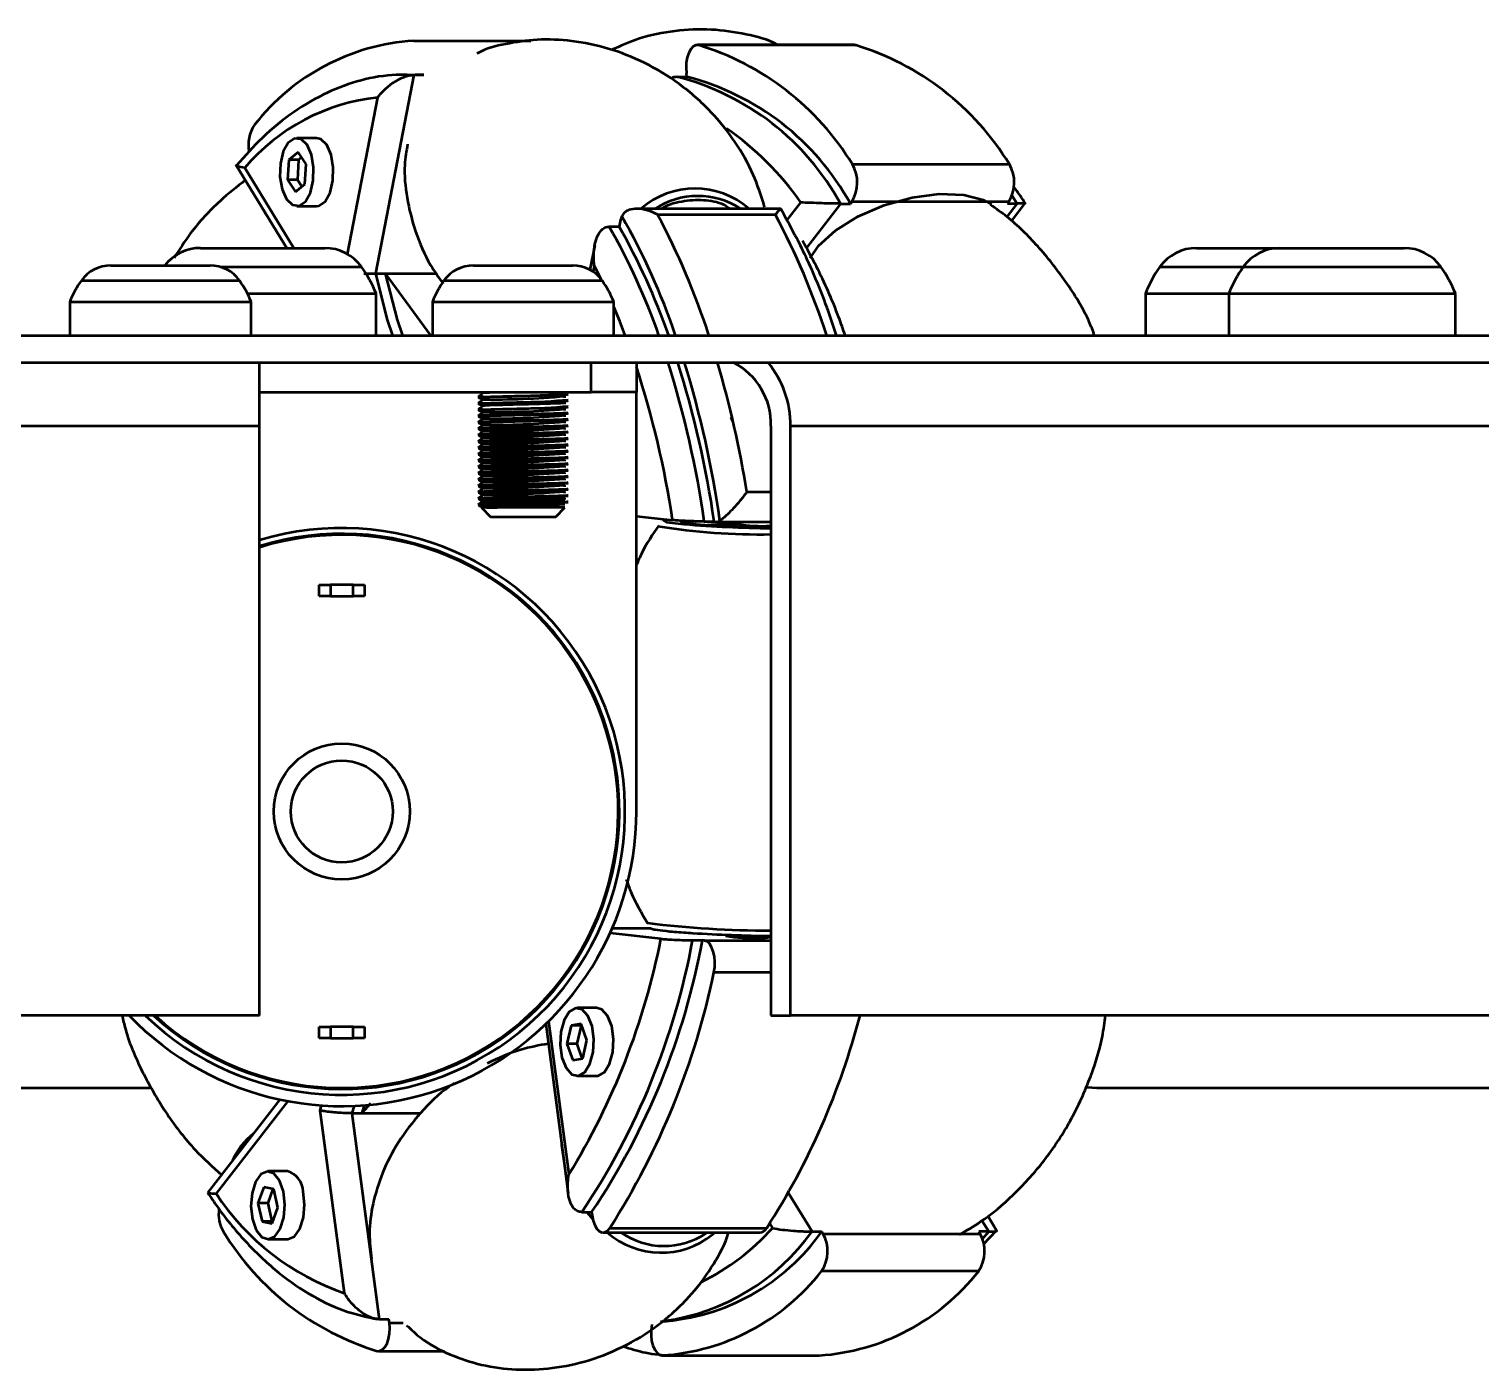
# Model space of a CAD drawing. Header units: millimetres. Extents: x 263 to 2983, y 441 to 2500.
# Drawn here: x 1900.7 to 1964.7, y 2440.5 to 2499.6 of the extents above; entities that cross this region are included whole.
import ezdxf

# ---------------------------------------------------------------- set-up
doc = ezdxf.new("R2010")
doc.units = ezdxf.units.MM
doc.header["$LTSCALE"] = 0.5
doc.layers.add('BOL', color=7, linetype='Continuous', lineweight=50)

msp = doc.modelspace()

# ---------------------------------------------------------------- linework, layer by layer
at = {"layer": 'BOL'}
for p, q in [((1917.654, 2499.096), (1922.824, 2499.096)), ((1937.099, 2498.907), (1930.17, 2498.907)), ((1937.157, 2498.901), (1930.228, 2498.901)), ((1937.099, 2498.907), (1937.157, 2498.901)), ((1917.66, 2497.586), (1915.961, 2488.824)), ((1917.363, 2497.596), (1917.66, 2497.586)), ((1917.66, 2497.586), (1918.093, 2497.586)), ((1918.093, 2497.586), (1917.723, 2497.596)), ((1929.707, 2497.498), (1929.687, 2497.652)), ((1929.274, 2497.498), (1929.707, 2497.498)), ((1914.726, 2489.684), (1916.064, 2496.586)), ((1913.36, 2494.8), (1912.494, 2494.8)), ((1912.141, 2493.833), (1912.087, 2492.955)), ((1912.549, 2494.178), (1912.141, 2493.833)), ((1912.574, 2493.833), (1912.141, 2493.833)), ((1912.574, 2493.833), (1912.52, 2492.955)), ((1912.902, 2493.645), (1912.549, 2494.178)), ((1912.704, 2493.943), (1912.574, 2493.833)), ((1909.827, 2493.581), (1912.054, 2489.95)), ((1910.194, 2493.484), (1912.361, 2489.95)), ((1912.847, 2492.767), (1912.902, 2493.645)), ((1937.011, 2493.645), (1943.939, 2493.645)), ((1912.087, 2492.955), (1912.44, 2492.422)), ((1912.52, 2492.955), (1912.087, 2492.955)), ((1912.44, 2492.422), (1912.847, 2492.767)), ((1912.52, 2492.955), (1912.717, 2492.657)), ((1912.494, 2491.8), (1913.36, 2491.8)), ((1934.125, 2491.162), (1934.74, 2491.955)), ((1936.491, 2491.906), (1934.98, 2489.958)), ((1936.491, 2491.906), (1936.924, 2491.906)), ((1936.99, 2491.992), (1936.924, 2491.906)), ((1943.918, 2491.992), (1936.99, 2491.992)), ((1943.835, 2491.326), (1944.285, 2491.906)), ((1943.918, 2491.992), (1943.852, 2491.906)), ((1944.285, 2491.906), (1943.852, 2491.906)), ((1944.032, 2491.138), (1944.64, 2491.923)), ((1944.285, 2491.906), (1944.055, 2492.252)), ((1933.853, 2491.683), (1927.5, 2491.683)), ((1933.613, 2491.418), (1928.417, 2491.418)), ((1926.284, 2490.896), (1926.718, 2490.896)), ((1926.746, 2491.045), (1926.718, 2490.896)), ((1908.25, 2489.95), (1910.965, 2489.95)), ((1910.965, 2489.95), (1913.729, 2489.95)), ((1925.643, 2490.075), (1925.432, 2488.986)), ((1952.202, 2489.95), (1952.915, 2489.95)), ((1952.915, 2489.95), (1955.881, 2489.95)), ((1955.881, 2489.95), (1956.804, 2489.95)), ((1956.804, 2489.95), (1960.672, 2489.95)), ((1960.672, 2489.95), (1961.361, 2489.95)), ((1904.286, 2489.179), (1905.691, 2489.179)), ((1905.691, 2489.179), (1908.524, 2489.179)), ((1908.524, 2489.179), (1908.67, 2489.179)), ((1909.112, 2489.116), (1910.951, 2489.116)), ((1910.951, 2489.116), (1915.353, 2489.116)), ((1915.961, 2488.824), (1916.394, 2488.824)), ((1916.394, 2488.824), (1918.407, 2486.074)), ((1916.394, 2488.824), (1918.646, 2488.824)), ((1920.286, 2489.179), (1921.691, 2489.179)), ((1921.691, 2489.179), (1924.524, 2489.179)), ((1924.524, 2489.179), (1924.67, 2489.179)), ((1925.621, 2489.174), (1925.568, 2488.903)), ((1925.92, 2488.577), (1925.621, 2489.174)), ((1950.577, 2489.116), (1951.713, 2489.116)), ((1951.713, 2489.116), (1954.257, 2489.116)), ((1954.257, 2489.116), (1962.985, 2489.116)), ((1902.987, 2488.512), (1909.969, 2488.512)), ((1910.312, 2487.95), (1915.989, 2487.95)), ((1915.989, 2486.096), (1915.989, 2487.95)), ((1918.987, 2488.512), (1925.969, 2488.512)), ((1949.941, 2487.95), (1949.941, 2486.096)), ((1949.941, 2487.95), (1951.243, 2487.95)), ((1951.243, 2487.95), (1953.621, 2487.95)), ((1953.621, 2487.95), (1953.621, 2486.096)), ((1953.621, 2487.95), (1963.621, 2487.95)), ((1963.621, 2486.096), (1963.621, 2487.95)), ((1902.478, 2487.579), (1902.478, 2486.096)), ((1902.478, 2487.579), (1910.478, 2487.579)), ((1910.478, 2486.096), (1910.478, 2487.579)), ((1918.478, 2487.579), (1918.478, 2486.096)), ((1918.478, 2487.579), (1926.478, 2487.579)), ((1926.478, 2486.096), (1926.478, 2487.579)), ((1512.739, 2486.096), (2400.823, 2486.096)), ((1512.739, 2484.896), (2400.823, 2484.896)), ((1910.848, 2482.096), (1910.848, 2484.896)), ((1925.478, 2483.596), (1925.478, 2484.896)), ((1927.478, 2484.896), (1927.478, 2483.596)), ((1910.848, 2483.596), (1925.478, 2483.596)), ((1920.597, 2483.596), (1920.662, 2483.559)), ((1920.638, 2483.552), (1920.638, 2483.482)), ((1927.478, 2483.596), (1925.478, 2483.596)), ((1927.478, 2465.096), (1927.478, 2483.596)), ((1920.638, 2483.272), (1920.638, 2483.202)), ((1920.638, 2482.992), (1920.638, 2482.922)), ((1924.318, 2483.342), (1924.318, 2483.412)), ((1924.318, 2483.062), (1924.318, 2483.132)), ((1924.318, 2482.782), (1924.318, 2482.852)), ((1920.638, 2482.712), (1920.638, 2482.642)), ((1920.638, 2482.432), (1920.638, 2482.362)), ((1924.318, 2482.502), (1924.318, 2482.572)), ((1924.318, 2482.222), (1924.318, 2482.292)), ((1931.75, 2482.273), (1931.656, 2482.473)), ((1910.848, 2482.096), (1820.848, 2482.096)), ((1910.848, 2456.096), (1910.848, 2482.096)), ((1920.638, 2482.152), (1920.638, 2482.082)), ((1920.638, 2481.872), (1920.638, 2481.802)), ((1920.638, 2481.592), (1920.638, 2481.522)), ((1924.318, 2481.942), (1924.318, 2482.012)), ((1924.318, 2481.662), (1924.318, 2481.732)), ((1933.415, 2482.096), (1933.415, 2456.096)), ((1934.281, 2456.096), (1934.281, 2482.096)), ((1979.281, 2482.096), (1934.281, 2482.096)), ((1920.638, 2481.312), (1920.638, 2481.242)), ((1920.638, 2481.032), (1920.638, 2480.962)), ((1924.318, 2481.382), (1924.318, 2481.452)), ((1924.318, 2481.102), (1924.318, 2481.172)), ((1924.318, 2480.822), (1924.318, 2480.892)), ((1920.638, 2480.752), (1920.638, 2480.682)), ((1920.638, 2480.472), (1920.638, 2480.402)), ((1924.318, 2480.542), (1924.318, 2480.612)), ((1924.318, 2480.262), (1924.318, 2480.332)), ((1920.638, 2480.192), (1920.638, 2480.122)), ((1920.638, 2479.912), (1920.638, 2479.842)), ((1920.638, 2479.632), (1920.638, 2479.562)), ((1924.318, 2479.982), (1924.318, 2480.052)), ((1924.318, 2479.702), (1924.318, 2479.772)), ((1920.638, 2479.352), (1920.638, 2479.282)), ((1920.638, 2479.072), (1920.638, 2479.002)), ((1924.318, 2479.422), (1924.318, 2479.492)), ((1924.318, 2479.142), (1924.318, 2479.212)), ((1932.358, 2479.19), (1933.415, 2479.19)), ((1920.638, 2478.792), (1920.638, 2478.722)), ((1920.638, 2478.496), (1921.038, 2478.096)), ((1924.318, 2478.496), (1920.639, 2478.496)), ((1923.918, 2478.096), (1924.318, 2478.496)), ((1924.318, 2478.862), (1924.318, 2478.932)), ((1921.038, 2478.096), (1923.918, 2478.096)), ((1927.478, 2478.125), (1929.08, 2477.946)), ((1928.844, 2477.972), (1928.675, 2477.93)), ((1929.786, 2477.803), (1930.085, 2477.773)), ((1930.477, 2477.887), (1930.91, 2477.887)), ((1930.91, 2477.887), (1930.989, 2477.878)), ((1931.017, 2477.876), (1933.415, 2477.876)), ((1931.919, 2477.876), (1931.913, 2477.662)), ((1931.916, 2477.777), (1931.913, 2477.662)), ((1913.478, 2474.596), (1913.478, 2475.096)), ((1913.478, 2475.096), (1913.978, 2475.096)), ((1913.978, 2474.596), (1913.478, 2474.596)), ((1913.978, 2475.096), (1913.978, 2474.596)), ((1914.978, 2475.096), (1913.978, 2475.096)), ((1913.978, 2474.596), (1914.978, 2474.596)), ((1914.978, 2474.596), (1914.978, 2475.096)), ((1914.978, 2475.096), (1915.478, 2475.096)), ((1915.478, 2474.596), (1914.978, 2474.596)), ((1915.478, 2475.096), (1915.478, 2474.596)), ((1926.412, 2459.94), (1928.123, 2459.94)), ((1928.563, 2459.475), (1926.317, 2459.726)), ((1929.961, 2459.416), (1930.394, 2459.416)), ((1930.473, 2459.407), (1930.394, 2459.416)), ((1930.473, 2459.407), (1933.415, 2459.407)), ((1931.41, 2459.657), (1931.408, 2459.606)), ((1933.407, 2459.55), (1933.409, 2459.601)), ((1933.415, 2457.991), (1930.9, 2457.991)), ((1910.848, 2456.096), (1820.848, 2456.096)), ((1925.724, 2456.426), (1924.858, 2456.426)), ((1933.415, 2456.096), (1934.281, 2456.096)), ((1979.281, 2456.096), (1934.281, 2456.096)), ((1913.478, 2455.096), (1913.478, 2455.596)), ((1913.478, 2455.596), (1913.978, 2455.596)), ((1913.978, 2455.596), (1913.978, 2455.096)), ((1914.978, 2455.596), (1913.978, 2455.596)), ((1914.978, 2455.096), (1914.978, 2455.596)), ((1914.978, 2455.596), (1915.478, 2455.596)), ((1915.478, 2455.596), (1915.478, 2455.096)), ((1923.482, 2455.719), (1924.471, 2448.238)), ((1923.608, 2455.842), (1924.501, 2449.088)), ((1924.605, 2455.652), (1924.417, 2454.85)), ((1925.046, 2455.727), (1924.605, 2455.652)), ((1925.038, 2455.652), (1924.605, 2455.652)), ((1925.038, 2455.652), (1924.85, 2454.85)), ((1925.07, 2455.657), (1925.038, 2455.652)), ((1925.299, 2455.001), (1925.046, 2455.727)), ((1913.978, 2455.096), (1913.478, 2455.096)), ((1913.978, 2455.096), (1914.978, 2455.096)), ((1915.478, 2455.096), (1914.978, 2455.096)), ((1924.417, 2454.85), (1924.671, 2454.125)), ((1924.85, 2454.85), (1924.417, 2454.85)), ((1924.85, 2454.85), (1925.079, 2454.195)), ((1925.111, 2454.2), (1925.299, 2455.001)), ((1924.671, 2454.125), (1925.111, 2454.2)), ((1924.858, 2453.426), (1925.724, 2453.426)), ((1891.608, 2452.896), (1906.095, 2452.896)), ((1947.375, 2452.925), (1947.795, 2452.896)), ((1947.795, 2452.896), (1966.926, 2452.896)), ((1911.746, 2452.386), (1908.556, 2448.275)), ((1912.092, 2452.317), (1908.93, 2448.242)), ((1913.528, 2451.9), (1913.586, 2452.127)), ((1915.018, 2452.107), (1914.926, 2451.78)), ((1915.747, 2452.21), (1915.359, 2451.78)), ((1915.459, 2452.133), (1915.359, 2451.78)), ((1914.591, 2443.851), (1913.528, 2451.9)), ((1914.926, 2451.78), (1915.359, 2451.78)), ((1914.926, 2451.78), (1916.127, 2442.695)), ((1915.359, 2451.78), (1917.951, 2451.78)), ((1912.085, 2449.22), (1911.219, 2449.22)), ((1911.039, 2448.528), (1910.779, 2447.811)), ((1911.479, 2448.436), (1911.039, 2448.528)), ((1911.441, 2448.444), (1911.212, 2447.811)), ((1911.659, 2447.628), (1911.479, 2448.436)), ((1934.192, 2448.258), (1935.231, 2446.565)), ((1910.779, 2447.811), (1910.959, 2447.003)), ((1911.212, 2447.811), (1910.779, 2447.811)), ((1911.212, 2447.811), (1911.392, 2447.003)), ((1911.399, 2446.912), (1911.659, 2447.628)), ((1910.959, 2447.003), (1911.399, 2446.912)), ((1911.392, 2447.003), (1910.959, 2447.003)), ((1911.392, 2447.003), (1911.43, 2446.996)), ((1925.07, 2447.421), (1925.503, 2447.421)), ((1925.294, 2447.421), (1925.549, 2447.119)), ((1925.503, 2447.421), (1925.523, 2447.267)), ((1943.026, 2446.565), (1942.73, 2447.047)), ((1943.377, 2446.615), (1942.983, 2447.257)), ((1926.007, 2446.523), (1932.935, 2446.523)), ((1926.302, 2446.717), (1933.231, 2446.717)), ((1930.837, 2446.426), (1930.941, 2446.523)), ((1933.484, 2446.712), (1933.362, 2446.911)), ((1935.231, 2446.565), (1935.664, 2446.565)), ((1935.664, 2446.565), (1935.726, 2446.465)), ((1935.726, 2446.465), (1942.654, 2446.465)), ((1943.026, 2446.565), (1942.593, 2446.565)), ((1942.593, 2446.565), (1942.654, 2446.465)), ((1942.754, 2446.245), (1943.026, 2446.565)), ((1942.804, 2445.999), (1943.37, 2446.608)), ((1911.219, 2446.22), (1912.085, 2446.22)), ((1942.583, 2444.818), (1935.655, 2444.818)), ((1916.127, 2442.695), (1916.56, 2442.695)), ((1916.58, 2442.541), (1916.56, 2442.695)), ((1916.58, 2442.541), (1917.19, 2442.541)), ((1916.097, 2441.286), (1919.006, 2441.286)), ((1928.623, 2441.096), (1935.551, 2441.096))]:
    msp.add_line(p, q, dxfattribs=at)
at = {"layer": 'BOL', "flags": 128}
for points in [[(1930.228, 2498.901), (1930.107, 2498.899), (1929.989, 2498.84), (1929.883, 2498.725), (1929.793, 2498.562), (1929.725, 2498.361), (1929.683, 2498.133), (1929.67, 2497.892), (1929.687, 2497.652)], [(1932.915, 2498.907), (1932.548, 2498.908), (1932.54, 2498.907)], [(1912.042, 2492.103), (1912.306, 2491.848), (1912.598, 2491.814), (1912.874, 2492.007), (1913.093, 2492.396), (1913.22, 2492.923), (1913.237, 2493.507), (1913.141, 2494.06), (1912.946, 2494.497), (1912.683, 2494.752), (1912.391, 2494.786), (1912.114, 2494.593), (1911.896, 2494.204), (1911.768, 2493.677), (1911.751, 2493.093), (1911.848, 2492.54), (1912.042, 2492.103)], [(1913.36, 2491.8), (1913.464, 2491.814), (1913.74, 2492.007), (1913.959, 2492.396), (1914.086, 2492.923), (1914.103, 2493.507), (1914.007, 2494.06), (1913.812, 2494.497), (1913.549, 2494.752), (1913.36, 2494.8)], [(1936.261, 2490.727), (1937.254, 2491.341), (1938.412, 2491.84), (1939.642, 2492.183), (1940.845, 2492.341), (1941.923, 2492.303), (1942.788, 2492.071), (1943.153, 2491.863)], [(1911.019, 2491.638), (1911.117, 2491.459), (1911.299, 2491.18)], [(1935.142, 2489.5), (1935.516, 2490.046), (1936.261, 2490.727)], [(1915.961, 2488.824), (1916.487, 2486.779), (1916.72, 2486.096)], [(1916.394, 2488.824), (1916.92, 2486.779), (1917.153, 2486.096)], [(1926.987, 2486.096), (1926.744, 2486.716), (1926.478, 2487.357)], [(1928.675, 2477.93), (1928.671, 2477.926), (1928.815, 2477.861), (1929.323, 2477.791), (1929.594, 2477.765)], [(1930.9, 2457.991), (1930.937, 2458.222), (1930.945, 2458.464), (1930.923, 2458.703), (1930.874, 2458.924), (1930.799, 2459.115), (1930.703, 2459.265), (1930.593, 2459.364), (1930.473, 2459.407)], [(1924.922, 2453.431), (1925.203, 2453.594), (1925.432, 2453.96), (1925.573, 2454.472), (1925.606, 2455.054), (1925.524, 2455.616), (1925.341, 2456.073), (1925.085, 2456.356), (1924.794, 2456.42), (1924.513, 2456.258), (1924.285, 2455.892), (1924.143, 2455.379), (1924.111, 2454.798), (1924.192, 2454.236), (1924.375, 2453.778), (1924.631, 2453.496), (1924.922, 2453.431)], [(1925.724, 2453.426), (1925.788, 2453.431), (1926.069, 2453.594), (1926.298, 2453.96), (1926.439, 2454.472), (1926.472, 2455.054), (1926.39, 2455.616), (1926.207, 2456.073), (1925.951, 2456.356), (1925.724, 2456.426)], [(1924.175, 2450.473), (1924.178, 2450.394), (1924.307, 2449.475)], [(1911.904, 2448.331), (1911.735, 2448.809), (1911.487, 2449.121), (1911.199, 2449.219), (1910.913, 2449.09), (1910.675, 2448.751), (1910.519, 2448.256), (1910.469, 2447.679), (1910.534, 2447.108), (1910.703, 2446.631), (1910.951, 2446.319), (1911.239, 2446.22), (1911.525, 2446.35), (1911.764, 2446.688), (1911.92, 2447.184), (1911.969, 2447.761), (1911.904, 2448.331)], [(1912.085, 2446.22), (1912.105, 2446.22), (1912.391, 2446.35), (1912.63, 2446.688), (1912.786, 2447.184), (1912.835, 2447.761), (1912.77, 2448.331)], [(1925.523, 2447.267), (1925.568, 2447.042), (1925.639, 2446.845), (1925.731, 2446.688), (1925.84, 2446.58), (1925.958, 2446.528), (1926.08, 2446.534), (1926.197, 2446.598), (1926.302, 2446.717)], [(1916.039, 2441.292), (1916.16, 2441.294), (1916.278, 2441.353), (1916.384, 2441.468), (1916.475, 2441.63), (1916.542, 2441.832), (1916.584, 2442.059), (1916.597, 2442.301), (1916.58, 2442.541)], [(1928.154, 2442.458), (1928.125, 2442.222), (1928.124, 2441.98), (1928.153, 2441.744), (1928.209, 2441.529), (1928.289, 2441.347), (1928.389, 2441.21), (1928.503, 2441.125), (1928.623, 2441.096)]]:
    msp.add_lwpolyline(points, dxfattribs=at)
at = {"layer": 'BOL'}
for radius in [3, 2.25]:
    msp.add_circle((1914.478, 2465.096), radius, dxfattribs=at)
for centre, radius, start, end in [((1918.297, 2489.367), 9.75, 93.78333, 141.92947), ((1926.717, 2487.365), 12.058, 31.38466, 73.07128), ((1933.645, 2487.365), 12.058, 31.38466, 73.07128), ((1926.434, 2486.381), 11.475, 28.78704, 75.66864), ((1926.867, 2486.381), 11.475, 28.78732, 75.66836), ((1916.972, 2487.764), 8.868, 95.87345, 139.83967), ((1911.9, 2494.516), 1.543, 145.98062, 192.15398), ((1923.911, 2484.363), 13.226, 35.03358, 55.23451), ((1935.606, 2492.836), 1.621, 328.63403, 29.92347), ((1942.534, 2492.836), 1.621, 328.63403, 29.92347), ((1930.067, 2488.906), 3.663, 49.2887, 130.7113), ((1930.198, 2488.784), 3.458, 56.96246, 123.82812), ((1928.131, 2490.787), 1.409, 156.55593, 169.46529), ((1900.431, 2476.25), 30.419, 18.88585, 29.75729), ((1899.416, 2475.931), 32.878, 18.00993, 28.10328), ((1904.612, 2475.931), 32.878, 18.00993, 28.10328), ((1900.393, 2476.192), 29.776, 19.4286, 29.59446), ((1900.822, 2476.19), 29.78, 19.42942, 29.59365), ((1908.25, 2487.95), 2, 90, 142.07448), ((1913.729, 2487.95), 2, 35.69246, 90), ((1952.202, 2487.95), 2, 90, 144.30754), ((1955.881, 2487.95), 2, 90, 144.30754), ((1961.361, 2487.95), 2, 35.69246, 90), ((1904.286, 2487.579), 1.6, 90, 144.30754), ((1908.67, 2487.579), 1.6, 35.69246, 90), ((1910.989, 2485.981), 5.373, 21.48631, 35.69246), ((1920.286, 2487.579), 1.6, 90, 144.30754), ((1924.67, 2487.579), 1.6, 35.69246, 90), ((1954.941, 2485.981), 5.373, 144.30754, 158.51369), ((1958.621, 2485.981), 5.373, 144.30754, 158.51369), ((1958.621, 2485.981), 5.373, 21.48631, 35.69246), ((1906.478, 2486.004), 4.299, 144.30754, 158.51369), ((1906.478, 2486.004), 4.299, 21.48631, 35.69246), ((1922.478, 2486.004), 4.299, 144.30754, 158.51369), ((1922.478, 2486.004), 4.299, 21.48631, 35.69246), ((1886.438, 2471.535), 44.495, 8.20771, 17.47502), ((1886.892, 2471.539), 44.473, 8.20543, 17.4773), ((1886.066, 2471.51), 45.553, 8.09056, 17.08834), ((1886.204, 2471.683), 46.76, 9.23787, 16.41298), ((1930.397, 2482.196), 3.02, 358.09687, 63.3873), ((1929.947, 2482.138), 4.334, 359.4401, 39.51421), ((1887.65, 2471.704), 41.897, 8.56809, 18.0813), ((1920.958, 2526.568), 43.176, 269.37379, 274.66461), ((1920.959, 2526.269), 43.157, 269.37262, 274.66578), ((1920.955, 2526.128), 43.297, 269.38073, 274.65681), ((1921.078, 2520.07), 36.801, 269.3165, 275.05083), ((1921.078, 2519.51), 36.801, 269.3165, 275.05083), ((1921.085, 2519.039), 36.61, 269.30152, 275.06581), ((1921.078, 2518.95), 36.801, 269.3165, 275.05083), ((1921.547, 2510.344), 28.395, 267.97543, 275.90684), ((1921.547, 2510.092), 28.423, 267.9796, 275.90284), ((1921.557, 2509.521), 28.133, 267.93848, 275.94327), ((1921.078, 2518.67), 36.801, 269.3165, 275.05083), ((1921.078, 2518.39), 36.801, 269.3165, 275.05083), ((1921.552, 2509.379), 28.27, 267.95786, 275.9232), ((1921.555, 2509.013), 28.185, 267.94545, 275.93486), ((1921.085, 2517.919), 36.61, 269.30152, 275.06581), ((1921.078, 2517.83), 36.801, 269.3165, 275.05083), ((1921.078, 2517.55), 36.801, 269.3165, 275.05083), ((1921, 2522.446), 42.17, 269.30793, 274.71983), ((1921.555, 2508.761), 28.213, 267.9497, 275.93078), ((1921.078, 2517.27), 36.801, 269.3165, 275.05083), ((1921.085, 2516.799), 36.61, 269.30152, 275.06581), ((1920.992, 2522.389), 42.392, 269.32213, 274.70563), ((1920.992, 2522.109), 42.392, 269.32213, 274.70563), ((1921.078, 2516.71), 36.801, 269.3165, 275.05083), ((1921.078, 2516.43), 36.801, 269.3165, 275.05083), ((1921, 2521.326), 42.17, 269.30793, 274.71983), ((1920.992, 2521.269), 42.392, 269.32213, 274.70563), ((1921.562, 2507.439), 28.011, 267.92066, 275.95792), ((1921.078, 2516.15), 36.801, 269.3165, 275.05083), ((1921.085, 2515.679), 36.61, 269.30152, 275.06581), ((1920.992, 2520.989), 42.392, 269.32213, 274.70563), ((1921.081, 2515.517), 36.728, 269.31037, 275.05604), ((1921.085, 2515.329), 36.61, 269.30152, 275.06581), ((1921.078, 2515.31), 36.801, 269.3165, 275.05083), ((1932.925, 2505.274), 27.958, 260.71391, 271.00393), ((1934.519, 2540.785), 63.212, 265.53185, 268.99961), ((1934.219, 2529.658), 52.049, 265.44494, 269.11501), ((1931.288, 2433.435), 44.301, 89.18998, 90.86794), ((1931.016, 2478.15), 0.273, 264.4645, 303.24285), ((1933.08, 2485.155), 7.469, 261.03471, 272.57307), ((1914.478, 2465.096), 12.5, 226.05448, 106.88064), ((1914.478, 2465.096), 12.25, 227.28136, 107.23581), ((1914.478, 2465.096), 12.2, 227.53628, 107.30867), ((1914.478, 2465.096), 13, 223.81306, 0), ((1933.457, 2504.911), 45.072, 262.99452, 269.94612), ((1897.514, 2465.631), 31.654, 328.49086, 348.78482), ((1898.759, 2465.144), 31.723, 326.03582, 349.59713), ((1899.192, 2465.144), 31.723, 326.0357, 349.59677), ((1934.631, 2538.937), 79.345, 266.62086, 269.11732), ((1932.562, 2466.811), 7.297, 260.89923, 272.70703), ((1933.064, 2461.214), 1.699, 264.70671, 281.66807), ((1898.034, 2464.818), 33.567, 327.36728, 348.26528), ((1906.009, 2464.266), 32.388, 327.19058, 345.38873), ((1912.556, 2448.392), 3.179, 128.43971, 155.95157), ((1911.824, 2448.31), 0.947, 1.28413, 73.9607), ((1918.136, 2454.266), 11.002, 213.19953, 251.20165), ((1910.621, 2447.345), 1.577, 171.93192, 210.15155), ((1919.559, 2452.833), 12.066, 211.36595, 253.03488), ((1928.574, 2449.26), 3.626, 229.00841, 308.60201), ((1928.699, 2449.288), 3.359, 235.40281, 303.75746), ((1927.958, 2452.018), 9.441, 273.58667, 324.71571), ((1927.376, 2452.19), 9.662, 278.02456, 324.39407), ((1925.553, 2453.899), 10.702, 296.59287, 317.81648), ((1932.906, 2446.889), 0.368, 274.47674, 331.98474), ((1934.31, 2445.7), 1.609, 326.72516, 28.35072), ((1941.238, 2445.7), 1.609, 326.72516, 28.35072), ((1927.972, 2450.831), 9.756, 273.82475, 321.95164), ((1934.901, 2450.831), 9.756, 273.82475, 321.95164)]:
    msp.add_arc(centre, radius, start, end, dxfattribs=at)
for points, knots in [([(1933.724, 2498.907), (1933.718, 2498.911), (1933.287, 2499.157), (1932.294, 2499.398), (1930.776, 2499.635), (1929.168, 2499.555), (1927.669, 2499.263), (1926.773, 2498.861), (1926.381, 2498.686)], [0, 0, 0, 0, 0.002614, 0.198179, 0.403443, 0.615446, 0.83187, 1, 1, 1, 1]), ([(1933.139, 2491.756), (1932.987, 2492.238), (1932.672, 2493.241), (1931.858, 2494.66), (1930.771, 2496.022), (1929.423, 2497.209), (1927.881, 2498.148), (1926.269, 2498.783), (1924.664, 2499.117), (1923.129, 2499.182), (1921.736, 2498.972), (1920.848, 2498.754), (1920.455, 2498.54), (1920.444, 2498.534)], [0, 0, 0, 0, 0.094344, 0.196324, 0.300168, 0.413462, 0.523523, 0.629429, 0.730579, 0.826297, 0.915691, 0.997601, 1, 1, 1, 1]), ([(1917.37, 2497.583), (1917.206, 2497.586), (1916.525, 2497.599), (1915.33, 2497.389), (1913.815, 2496.846), (1912.351, 2495.985), (1911.009, 2494.917), (1910.205, 2494.007), (1909.834, 2493.588)], [0, 0, 0, 0, 0.060558, 0.251379, 0.442527, 0.63584, 0.832296, 1, 1, 1, 1]), ([(1916.064, 2496.586), (1916.065, 2496.587), (1916.166, 2496.73), (1916.398, 2496.991), (1916.806, 2497.3), (1917.165, 2497.48), (1917.441, 2497.569), (1917.587, 2497.58), (1917.66, 2497.586)], [0, 0, 0, 0, 0.002969, 0.336045, 0.617225, 0.785565, 0.892367, 1, 1, 1, 1]), ([(1929.274, 2497.498), (1929.208, 2497.493), (1929.092, 2497.483), (1929.025, 2497.43), (1928.997, 2497.408)], [0, 0, 0, 0, 0.57503, 1, 1, 1, 1]), ([(1917.379, 2494.532), (1917.329, 2494.23), (1917.199, 2493.452), (1917.326, 2492.147), (1917.703, 2490.653), (1918.252, 2489.357), (1918.76, 2488.637), (1918.953, 2488.363)], [0, 0, 0, 0, 0.142196, 0.366836, 0.603778, 0.849466, 1, 1, 1, 1]), ([(1910.194, 2493.484), (1910.193, 2493.484), (1910.07, 2493.509), (1909.903, 2493.549), (1909.785, 2493.587), (1909.824, 2493.599), (1909.824, 2493.599)], [0, 0, 0, 0, 0.004786, 0.538892, 0.989796, 1, 1, 1, 1]), ([(1910.22, 2492.941), (1909.842, 2492.645), (1908.967, 2491.957), (1907.902, 2490.796), (1907.314, 2489.888), (1907.078, 2489.523)], [0, 0, 0, 0, 0.3123024, 0.7237423, 1, 1, 1, 1]), ([(1944.631, 2491.929), (1944.494, 2492.143), (1944.335, 2492.394), (1944.159, 2492.605), (1944.133, 2492.636)], [0, 0, 0, 0, 0.853612, 1, 1, 1, 1]), ([(1928.58, 2491.683), (1928.595, 2491.693), (1928.916, 2491.897), (1929.614, 2492.061), (1930.565, 2492.099), (1931.254, 2491.948), (1931.542, 2491.726), (1931.599, 2491.683)], [0, 0, 0, 0, 0.0157353, 0.318611, 0.6216471, 0.9260026, 1, 1, 1, 1]), ([(1936.491, 2491.906), (1936.416, 2491.907), (1936.269, 2491.908), (1935.98, 2491.914), (1935.592, 2491.926), (1935.138, 2491.943), (1934.865, 2491.952), (1934.741, 2491.955), (1934.74, 2491.955)], [0, 0, 0, 0, 0.107631, 0.214435, 0.38278, 0.663943, 0.99703, 1, 1, 1, 1]), ([(1947.702, 2486.096), (1947.625, 2486.294), (1947.297, 2487.138), (1946.458, 2488.476), (1945.239, 2490.029), (1944.103, 2491.158), (1943.356, 2491.685), (1943.109, 2491.86)], [0, 0, 0, 0, 0.084472, 0.359106, 0.622976, 0.875473, 1, 1, 1, 1]), ([(1944.638, 2491.924), (1944.639, 2491.924), (1944.657, 2491.92), (1944.599, 2491.914), (1944.478, 2491.908), (1944.349, 2491.907), (1944.285, 2491.906)], [0, 0, 0, 0, 0.0235825, 0.4530016, 0.725461, 1, 1, 1, 1]), ([(1928.417, 2491.418), (1928.415, 2491.419), (1928.272, 2491.498), (1927.965, 2491.63), (1927.529, 2491.705), (1927.186, 2491.654), (1926.955, 2491.534), (1926.877, 2491.41), (1926.839, 2491.348)], [0, 0, 0, 0, 0.0033603, 0.2573122, 0.5259493, 0.721659, 0.8604966, 1, 1, 1, 1]), ([(1933.86, 2491.662), (1933.859, 2491.671), (1933.855, 2491.708), (1933.769, 2491.624), (1933.671, 2491.499), (1933.614, 2491.419), (1933.613, 2491.418)], [0, 0, 0, 0, 0.125516, 0.572182, 0.99442, 1, 1, 1, 1]), ([(1936.308, 2486.096), (1936.152, 2486.564), (1935.716, 2487.88), (1934.902, 2489.761), (1934.192, 2491.059), (1933.861, 2491.663)], [0, 0, 0, 0, 0.227508, 0.640298, 1, 1, 1, 1]), ([(1925.621, 2489.174), (1925.62, 2489.176), (1925.593, 2489.418), (1925.588, 2489.863), (1925.705, 2490.397), (1925.892, 2490.71), (1926.081, 2490.867), (1926.217, 2490.887), (1926.284, 2490.896)], [0, 0, 0, 0, 0.00298, 0.336061, 0.61723, 0.785587, 0.89238, 1, 1, 1, 1]), ([(1936.692, 2486.096), (1936.601, 2486.361), (1936.228, 2487.444), (1935.594, 2488.843), (1935.018, 2489.896), (1934.811, 2490.274)], [0, 0, 0, 0, 0.171995, 0.703136, 1, 1, 1, 1]), ([(1915.453, 2488.823), (1915.523, 2488.823), (1915.702, 2488.824), (1915.864, 2488.824), (1915.961, 2488.824)], [0, 0, 0, 0, 0.39701, 1, 1, 1, 1]), ([(1920.674, 2483.491), (1920.648, 2483.476), (1920.595, 2483.447), (1920.548, 2483.418), (1920.525, 2483.404)], [0, 0, 0, 0, 0.502256, 1, 1, 1, 1]), ([(1920.543, 2483.367), (1920.562, 2483.37), (1920.61, 2483.379), (1921, 2483.393), (1921.672, 2483.412), (1922.513, 2483.431), (1923.31, 2483.448), (1923.947, 2483.466), (1924.384, 2483.483), (1924.438, 2483.494), (1924.464, 2483.499)], [0, 0, 0, 0, 0.073407, 0.194864, 0.340604, 0.487416, 0.614567, 0.74693, 0.876078, 1, 1, 1, 1]), ([(1920.639, 2483.552), (1920.665, 2483.558), (1920.716, 2483.57), (1921.031, 2483.583), (1921.35, 2483.592), (1921.48, 2483.596)], [0, 0, 0, 0, 0.3793006, 0.7478066, 1, 1, 1, 1]), ([(1920.513, 2483.367), (1920.536, 2483.352), (1920.583, 2483.323), (1920.636, 2483.294), (1920.662, 2483.279)], [0, 0, 0, 0, 0.502701, 1, 1, 1, 1]), ([(1920.513, 2483.087), (1920.536, 2483.072), (1920.583, 2483.043), (1920.636, 2483.014), (1920.662, 2482.999)], [0, 0, 0, 0, 0.502379, 1, 1, 1, 1]), ([(1920.513, 2482.807), (1920.536, 2482.792), (1920.584, 2482.763), (1920.636, 2482.734), (1920.662, 2482.719)], [0, 0, 0, 0, 0.50243, 1, 1, 1, 1]), ([(1920.674, 2483.211), (1920.648, 2483.196), (1920.596, 2483.167), (1920.548, 2483.138), (1920.525, 2483.124)], [0, 0, 0, 0, 0.50211, 1, 1, 1, 1]), ([(1920.674, 2482.931), (1920.648, 2482.916), (1920.596, 2482.887), (1920.549, 2482.858), (1920.525, 2482.844)], [0, 0, 0, 0, 0.502034, 1, 1, 1, 1]), ([(1920.544, 2483.087), (1920.562, 2483.09), (1920.61, 2483.099), (1921, 2483.113), (1921.672, 2483.132), (1922.513, 2483.151), (1923.31, 2483.168), (1923.947, 2483.186), (1924.384, 2483.203), (1924.438, 2483.214), (1924.465, 2483.219)], [0, 0, 0, 0, 0.073252, 0.194708, 0.340446, 0.487256, 0.614406, 0.746768, 0.875915, 1, 1, 1, 1]), ([(1920.544, 2482.807), (1920.562, 2482.81), (1920.61, 2482.819), (1921, 2482.833), (1921.672, 2482.852), (1922.513, 2482.871), (1923.31, 2482.888), (1923.947, 2482.906), (1924.385, 2482.923), (1924.438, 2482.934), (1924.465, 2482.939)], [0, 0, 0, 0, 0.073098, 0.194553, 0.34029, 0.487098, 0.614246, 0.746607, 0.875752, 1, 1, 1, 1]), ([(1920.639, 2482.992), (1920.664, 2482.998), (1920.712, 2483.009), (1921.108, 2483.026), (1921.735, 2483.044), (1922.511, 2483.064), (1923.245, 2483.08), (1923.844, 2483.099), (1924.213, 2483.116), (1924.365, 2483.127), (1924.309, 2483.133), (1924.304, 2483.134)], [0, 0, 0, 0, 0.116948, 0.230569, 0.366906, 0.504254, 0.623204, 0.747033, 0.867854, 0.988282, 1, 1, 1, 1]), ([(1920.487, 2482.554), (1920.513, 2482.56), (1920.565, 2482.572), (1920.995, 2482.588), (1921.674, 2482.607), (1922.513, 2482.626), (1923.31, 2482.643), (1923.947, 2482.661), (1924.385, 2482.678), (1924.438, 2482.689), (1924.465, 2482.694)], [0, 0, 0, 0, 0.11968, 0.235028, 0.373438, 0.512865, 0.633621, 0.759327, 0.881979, 1, 1, 1, 1]), ([(1920.487, 2482.274), (1920.513, 2482.28), (1920.565, 2482.292), (1920.995, 2482.308), (1921.674, 2482.327), (1922.513, 2482.346), (1923.31, 2482.362), (1923.947, 2482.381), (1924.385, 2482.398), (1924.439, 2482.409), (1924.465, 2482.414)], [0, 0, 0, 0, 0.1196608, 0.2349912, 0.3733796, 0.512785, 0.6335219, 0.7592084, 0.8818415, 1, 1, 1, 1]), ([(1920.513, 2482.527), (1920.536, 2482.512), (1920.584, 2482.483), (1920.636, 2482.454), (1920.662, 2482.439)], [0, 0, 0, 0, 0.5021129, 1, 1, 1, 1]), ([(1920.513, 2482.247), (1920.536, 2482.232), (1920.584, 2482.203), (1920.636, 2482.174), (1920.662, 2482.159)], [0, 0, 0, 0, 0.501868, 1, 1, 1, 1]), ([(1920.674, 2482.651), (1920.648, 2482.636), (1920.596, 2482.607), (1920.549, 2482.578), (1920.525, 2482.564)], [0, 0, 0, 0, 0.501833, 1, 1, 1, 1]), ([(1920.674, 2482.371), (1920.648, 2482.357), (1920.596, 2482.327), (1920.549, 2482.298), (1920.525, 2482.284)], [0, 0, 0, 0, 0.501808, 1, 1, 1, 1]), ([(1920.544, 2482.527), (1920.562, 2482.53), (1920.61, 2482.539), (1921, 2482.553), (1921.672, 2482.572), (1922.513, 2482.591), (1923.31, 2482.608), (1923.947, 2482.626), (1924.385, 2482.643), (1924.439, 2482.654), (1924.465, 2482.659)], [0, 0, 0, 0, 0.072934, 0.19439, 0.340128, 0.486938, 0.614087, 0.746449, 0.875596, 1, 1, 1, 1]), ([(1920.544, 2482.247), (1920.562, 2482.25), (1920.61, 2482.259), (1921.001, 2482.273), (1921.672, 2482.292), (1922.513, 2482.311), (1923.31, 2482.328), (1923.948, 2482.346), (1924.385, 2482.363), (1924.439, 2482.374), (1924.465, 2482.379)], [0, 0, 0, 0, 0.072779, 0.194233, 0.33997, 0.486778, 0.613927, 0.746287, 0.875432, 1, 1, 1, 1]), ([(1931.75, 2482.273), (1931.722, 2482.322), (1931.69, 2482.378), (1931.677, 2482.461), (1931.675, 2482.472)], [0, 0, 0, 0, 0.860892, 1, 1, 1, 1]), ([(1920.487, 2481.994), (1920.513, 2482), (1920.565, 2482.012), (1920.995, 2482.028), (1921.674, 2482.047), (1922.513, 2482.066), (1923.31, 2482.083), (1923.947, 2482.101), (1924.385, 2482.118), (1924.439, 2482.129), (1924.465, 2482.134)], [0, 0, 0, 0, 0.119643, 0.234957, 0.373325, 0.51271, 0.633429, 0.759097, 0.881712, 1, 1, 1, 1]), ([(1920.487, 2481.714), (1920.513, 2481.72), (1920.565, 2481.732), (1920.995, 2481.748), (1921.674, 2481.767), (1922.513, 2481.786), (1923.31, 2481.803), (1923.947, 2481.821), (1924.385, 2481.838), (1924.439, 2481.849), (1924.465, 2481.854)], [0, 0, 0, 0, 0.119625, 0.23492, 0.373266, 0.512629, 0.63333, 0.758978, 0.881574, 1, 1, 1, 1]), ([(1920.487, 2481.434), (1920.513, 2481.44), (1920.565, 2481.452), (1920.995, 2481.468), (1921.674, 2481.487), (1922.513, 2481.506), (1923.31, 2481.523), (1923.948, 2481.541), (1924.385, 2481.558), (1924.439, 2481.569), (1924.465, 2481.574)], [0, 0, 0, 0, 0.1196059, 0.2348834, 0.3732081, 0.5125495, 0.6332311, 0.7588598, 0.8814366, 1, 1, 1, 1]), ([(1920.513, 2481.967), (1920.537, 2481.952), (1920.584, 2481.923), (1920.636, 2481.894), (1920.662, 2481.879)], [0, 0, 0, 0, 0.501874, 1, 1, 1, 1]), ([(1920.513, 2481.687), (1920.537, 2481.672), (1920.584, 2481.643), (1920.636, 2481.614), (1920.662, 2481.599)], [0, 0, 0, 0, 0.501636, 1, 1, 1, 1]), ([(1920.674, 2482.091), (1920.648, 2482.077), (1920.597, 2482.047), (1920.549, 2482.018), (1920.525, 2482.004)], [0, 0, 0, 0, 0.501646, 1, 1, 1, 1]), ([(1920.674, 2481.811), (1920.648, 2481.797), (1920.597, 2481.767), (1920.549, 2481.738), (1920.525, 2481.724)], [0, 0, 0, 0, 0.501525, 1, 1, 1, 1]), ([(1920.674, 2481.531), (1920.648, 2481.517), (1920.597, 2481.487), (1920.549, 2481.458), (1920.525, 2481.444)], [0, 0, 0, 0, 0.501319, 1, 1, 1, 1]), ([(1920.487, 2481.154), (1920.513, 2481.16), (1920.565, 2481.172), (1920.995, 2481.188), (1921.674, 2481.207), (1922.513, 2481.226), (1923.31, 2481.242), (1923.948, 2481.261), (1924.385, 2481.278), (1924.439, 2481.289), (1924.466, 2481.294)], [0, 0, 0, 0, 0.119588, 0.234849, 0.373153, 0.512474, 0.633138, 0.758748, 0.881307, 1, 1, 1, 1]), ([(1920.487, 2480.874), (1920.513, 2480.88), (1920.565, 2480.892), (1920.995, 2480.908), (1921.674, 2480.927), (1922.513, 2480.946), (1923.31, 2480.963), (1923.948, 2480.981), (1924.385, 2480.998), (1924.439, 2481.009), (1924.466, 2481.014)], [0, 0, 0, 0, 0.11957, 0.234812, 0.373095, 0.512394, 0.633039, 0.75863, 0.881169, 1, 1, 1, 1]), ([(1920.513, 2481.407), (1920.537, 2481.392), (1920.585, 2481.363), (1920.636, 2481.334), (1920.662, 2481.319)], [0, 0, 0, 0, 0.5015471, 1, 1, 1, 1]), ([(1920.513, 2481.127), (1920.537, 2481.112), (1920.585, 2481.083), (1920.636, 2481.054), (1920.662, 2481.039)], [0, 0, 0, 0, 0.501348, 1, 1, 1, 1]), ([(1920.674, 2481.251), (1920.648, 2481.237), (1920.597, 2481.207), (1920.549, 2481.178), (1920.525, 2481.164)], [0, 0, 0, 0, 0.50129, 1, 1, 1, 1]), ([(1920.674, 2480.971), (1920.649, 2480.957), (1920.598, 2480.927), (1920.549, 2480.898), (1920.525, 2480.884)], [0, 0, 0, 0, 0.501124, 1, 1, 1, 1]), ([(1920.487, 2480.594), (1920.513, 2480.6), (1920.565, 2480.612), (1920.995, 2480.628), (1921.674, 2480.647), (1922.513, 2480.666), (1923.31, 2480.683), (1923.948, 2480.701), (1924.386, 2480.718), (1924.439, 2480.729), (1924.466, 2480.734)], [0, 0, 0, 0, 0.119552, 0.234778, 0.37304, 0.512319, 0.632946, 0.758519, 0.88104, 1, 1, 1, 1]), ([(1920.487, 2480.314), (1920.513, 2480.32), (1920.565, 2480.332), (1920.995, 2480.348), (1921.674, 2480.367), (1922.513, 2480.386), (1923.31, 2480.403), (1923.948, 2480.421), (1924.386, 2480.438), (1924.44, 2480.449), (1924.466, 2480.454)], [0, 0, 0, 0, 0.1195334, 0.2347412, 0.3729821, 0.5122391, 0.6328476, 0.7584002, 0.8809027, 1, 1, 1, 1]), ([(1920.513, 2480.847), (1920.537, 2480.832), (1920.585, 2480.803), (1920.636, 2480.774), (1920.662, 2480.759)], [0, 0, 0, 0, 0.5013, 1, 1, 1, 1]), ([(1920.513, 2480.567), (1920.537, 2480.552), (1920.585, 2480.523), (1920.636, 2480.494), (1920.662, 2480.479)], [0, 0, 0, 0, 0.5011, 1, 1, 1, 1]), ([(1920.513, 2480.287), (1920.537, 2480.272), (1920.586, 2480.243), (1920.636, 2480.214), (1920.662, 2480.199)], [0, 0, 0, 0, 0.500728, 1, 1, 1, 1]), ([(1920.674, 2480.691), (1920.649, 2480.677), (1920.598, 2480.647), (1920.549, 2480.618), (1920.525, 2480.604)], [0, 0, 0, 0, 0.501, 1, 1, 1, 1]), ([(1920.674, 2480.411), (1920.649, 2480.397), (1920.598, 2480.367), (1920.549, 2480.338), (1920.525, 2480.324)], [0, 0, 0, 0, 0.500843, 1, 1, 1, 1]), ([(1920.487, 2480.034), (1920.513, 2480.04), (1920.565, 2480.052), (1920.995, 2480.068), (1921.674, 2480.087), (1922.513, 2480.106), (1923.31, 2480.123), (1923.948, 2480.141), (1924.386, 2480.158), (1924.44, 2480.169), (1924.466, 2480.174)], [0, 0, 0, 0, 0.119516, 0.234707, 0.372927, 0.512164, 0.632755, 0.758289, 0.880773, 1, 1, 1, 1]), ([(1920.487, 2479.754), (1920.513, 2479.76), (1920.565, 2479.772), (1920.995, 2479.788), (1921.674, 2479.807), (1922.513, 2479.826), (1923.31, 2479.843), (1923.948, 2479.861), (1924.386, 2479.878), (1924.44, 2479.889), (1924.466, 2479.894)], [0, 0, 0, 0, 0.1194975, 0.2346704, 0.3728697, 0.5120848, 0.6326571, 0.7581719, 0.8806375, 1, 1, 1, 1]), ([(1920.487, 2479.474), (1920.513, 2479.48), (1920.565, 2479.492), (1920.995, 2479.508), (1921.674, 2479.527), (1922.513, 2479.546), (1923.31, 2479.563), (1923.948, 2479.581), (1924.386, 2479.598), (1924.44, 2479.609), (1924.467, 2479.614)], [0, 0, 0, 0, 0.11948, 0.234636, 0.372815, 0.51201, 0.632564, 0.758061, 0.880508, 1, 1, 1, 1]), ([(1920.513, 2480.007), (1920.537, 2479.992), (1920.586, 2479.963), (1920.637, 2479.934), (1920.662, 2479.919)], [0, 0, 0, 0, 0.5007633, 1, 1, 1, 1]), ([(1920.513, 2479.727), (1920.537, 2479.712), (1920.586, 2479.683), (1920.637, 2479.654), (1920.662, 2479.639)], [0, 0, 0, 0, 0.500476, 1, 1, 1, 1]), ([(1920.674, 2480.131), (1920.649, 2480.117), (1920.598, 2480.087), (1920.549, 2480.058), (1920.525, 2480.044)], [0, 0, 0, 0, 0.50076, 1, 1, 1, 1]), ([(1920.674, 2479.851), (1920.649, 2479.837), (1920.599, 2479.807), (1920.549, 2479.778), (1920.525, 2479.764)], [0, 0, 0, 0, 0.500591, 1, 1, 1, 1]), ([(1920.487, 2479.194), (1920.513, 2479.2), (1920.565, 2479.212), (1920.995, 2479.228), (1921.674, 2479.247), (1922.513, 2479.266), (1923.31, 2479.283), (1923.948, 2479.301), (1924.386, 2479.318), (1924.44, 2479.329), (1924.467, 2479.334)], [0, 0, 0, 0, 0.119461, 0.234599, 0.372757, 0.51193, 0.632466, 0.757942, 0.880371, 1, 1, 1, 1]), ([(1920.487, 2478.914), (1920.513, 2478.92), (1920.565, 2478.932), (1920.995, 2478.948), (1921.674, 2478.967), (1922.513, 2478.986), (1923.31, 2479.003), (1923.948, 2479.021), (1924.386, 2479.038), (1924.44, 2479.049), (1924.467, 2479.054)], [0, 0, 0, 0, 0.119443, 0.234563, 0.372699, 0.51185, 0.632367, 0.757824, 0.880234, 1, 1, 1, 1]), ([(1920.513, 2479.447), (1920.537, 2479.432), (1920.586, 2479.403), (1920.637, 2479.374), (1920.662, 2479.359)], [0, 0, 0, 0, 0.50051, 1, 1, 1, 1]), ([(1920.513, 2479.167), (1920.537, 2479.152), (1920.587, 2479.123), (1920.637, 2479.094), (1920.662, 2479.079)], [0, 0, 0, 0, 0.5001361, 1, 1, 1, 1]), ([(1920.674, 2479.571), (1920.649, 2479.557), (1920.599, 2479.527), (1920.55, 2479.498), (1920.525, 2479.484)], [0, 0, 0, 0, 0.500465, 1, 1, 1, 1]), ([(1920.674, 2479.291), (1920.649, 2479.277), (1920.599, 2479.247), (1920.55, 2479.218), (1920.525, 2479.204)], [0, 0, 0, 0, 0.5003059, 1, 1, 1, 1]), ([(1920.674, 2479.011), (1920.649, 2478.997), (1920.599, 2478.967), (1920.55, 2478.938), (1920.525, 2478.924)], [0, 0, 0, 0, 0.500222, 1, 1, 1, 1]), ([(1932.358, 2479.19), (1932.357, 2479.189), (1932.276, 2479.077), (1932.088, 2478.836), (1931.788, 2478.488), (1931.518, 2478.211), (1931.309, 2478.021), (1931.213, 2477.955), (1931.165, 2477.921)], [0, 0, 0, 0, 0.003363, 0.257312, 0.525976, 0.721656, 0.860502, 1, 1, 1, 1]), ([(1920.487, 2478.634), (1920.513, 2478.64), (1920.565, 2478.652), (1920.995, 2478.668), (1921.674, 2478.687), (1922.513, 2478.706), (1923.31, 2478.723), (1923.948, 2478.741), (1924.387, 2478.758), (1924.44, 2478.769), (1924.467, 2478.774)], [0, 0, 0, 0, 0.119432, 0.234542, 0.372666, 0.511805, 0.632311, 0.757757, 0.880156, 1, 1, 1, 1]), ([(1920.513, 2478.887), (1920.537, 2478.872), (1920.587, 2478.843), (1920.637, 2478.814), (1920.662, 2478.799)], [0, 0, 0, 0, 0.500222, 1, 1, 1, 1]), ([(1920.513, 2478.607), (1920.537, 2478.592), (1920.587, 2478.563), (1920.637, 2478.534), (1920.662, 2478.519)], [0, 0, 0, 0, 0.499881, 1, 1, 1, 1]), ([(1920.674, 2478.731), (1920.649, 2478.717), (1920.6, 2478.687), (1920.55, 2478.658), (1920.525, 2478.644)], [0, 0, 0, 0, 0.500052, 1, 1, 1, 1]), ([(1928.464, 2477.705), (1928.196, 2477.312), (1927.819, 2476.759), (1927.555, 2476.146), (1927.478, 2475.969)], [0, 0, 0, 0, 0.710692, 1, 1, 1, 1]), ([(1930.477, 2477.887), (1930.378, 2477.887), (1930.181, 2477.889), (1929.849, 2477.898), (1929.529, 2477.912), (1929.258, 2477.929), (1929.136, 2477.941), (1929.08, 2477.946)], [0, 0, 0, 0, 0.1988278, 0.3974812, 0.6009625, 0.815761, 1, 1, 1, 1]), ([(1930.118, 2477.773), (1929.955, 2477.787), (1929.648, 2477.815), (1929.457, 2477.857), (1929.46, 2477.856), (1929.461, 2477.855)], [0, 0, 0, 0, 0.466891, 0.875753, 1, 1, 1, 1]), ([(1927.032, 2462.09), (1927.097, 2461.91), (1927.339, 2461.239), (1927.701, 2460.623), (1927.966, 2460.172)], [0, 0, 0, 0, 0.2683, 1, 1, 1, 1]), ([(1928.12, 2459.936), (1928.121, 2459.935), (1928.187, 2459.904), (1928.327, 2459.885), (1928.772, 2459.817), (1929.357, 2459.767), (1929.833, 2459.739), (1929.97, 2459.731)], [0, 0, 0, 0, 0.005204, 0.199865, 0.521798, 0.862136, 1, 1, 1, 1]), ([(1928.563, 2459.475), (1928.637, 2459.468), (1928.784, 2459.454), (1929.115, 2459.435), (1929.473, 2459.422), (1929.765, 2459.416), (1929.914, 2459.416), (1929.961, 2459.416)], [0, 0, 0, 0, 0.232852, 0.465966, 0.690694, 0.901639, 1, 1, 1, 1]), ([(1904.784, 2456.096), (1904.829, 2455.898), (1905.032, 2455), (1905.694, 2453.511), (1906.728, 2451.719), (1907.895, 2450.22), (1908.771, 2449.42), (1909.165, 2449.06)], [0, 0, 0, 0, 0.071692, 0.326317, 0.571411, 0.806901, 1, 1, 1, 1]), ([(1941.736, 2446.427), (1942.051, 2446.61), (1942.89, 2447.096), (1944.14, 2448.164), (1945.44, 2449.581), (1946.58, 2451.261), (1947.467, 2453.139), (1948.011, 2454.794), (1948.139, 2455.789), (1948.178, 2456.096)], [0, 0, 0, 0, 0.094338, 0.250761, 0.410979, 0.573411, 0.751186, 0.923159, 1, 1, 1, 1]), ([(1923.597, 2454.847), (1923.186, 2454.775), (1922.248, 2454.611), (1921.381, 2454.206), (1920.894, 2453.978)], [0, 0, 0, 0, 0.4386596, 1, 1, 1, 1]), ([(1919.454, 2453.102), (1919.371, 2453.05), (1918.805, 2452.697), (1917.947, 2451.824), (1916.951, 2450.549), (1916.249, 2449.187), (1915.831, 2447.83), (1915.654, 2446.559), (1915.743, 2445.735), (1915.784, 2445.357)], [0, 0, 0, 0, 0.03222, 0.219784, 0.399262, 0.5695, 0.729019, 0.875886, 1, 1, 1, 1]), ([(1914.926, 2451.78), (1914.829, 2451.782), (1914.633, 2451.784), (1914.303, 2451.804), (1913.983, 2451.832), (1913.715, 2451.865), (1913.58, 2451.889), (1913.529, 2451.899), (1913.528, 2451.9)], [0, 0, 0, 0, 0.19648, 0.392798, 0.595042, 0.81077, 0.995213, 1, 1, 1, 1]), ([(1925.07, 2447.421), (1925.003, 2447.43), (1924.868, 2447.449), (1924.688, 2447.601), (1924.518, 2447.904), (1924.43, 2448.42), (1924.46, 2448.852), (1924.5, 2449.086), (1924.501, 2449.088)], [0, 0, 0, 0, 0.1076295, 0.2144282, 0.3827739, 0.6639492, 0.9970232, 1, 1, 1, 1]), ([(1908.566, 2448.269), (1908.705, 2448.062), (1909.252, 2447.25), (1910.283, 2446.018), (1911.688, 2444.692), (1913.176, 2443.68), (1914.638, 2443.001), (1915.612, 2442.791), (1916.054, 2442.696)], [0, 0, 0, 0, 0.066671, 0.261557, 0.456389, 0.650138, 0.841581, 1, 1, 1, 1]), ([(1908.569, 2448.271), (1908.584, 2448.266), (1908.619, 2448.254), (1908.805, 2448.245), (1908.929, 2448.242), (1908.93, 2448.242)], [0, 0, 0, 0, 0.410605, 0.994791, 1, 1, 1, 1]), ([(1929.052, 2442.942), (1929.306, 2443.181), (1929.96, 2443.796), (1930.79, 2444.931), (1931.361, 2445.909), (1931.526, 2446.458), (1931.545, 2446.523)], [0, 0, 0, 0, 0.2358383, 0.6055585, 0.9536269, 1, 1, 1, 1]), ([(1933.484, 2446.712), (1933.485, 2446.712), (1933.608, 2446.688), (1933.88, 2446.646), (1934.334, 2446.602), (1934.721, 2446.578), (1935.01, 2446.567), (1935.157, 2446.566), (1935.231, 2446.565)], [0, 0, 0, 0, 0.002971, 0.33607, 0.617251, 0.785602, 0.892377, 1, 1, 1, 1]), ([(1943.026, 2446.565), (1943.09, 2446.566), (1943.218, 2446.567), (1943.342, 2446.579), (1943.4, 2446.592), (1943.372, 2446.605), (1943.364, 2446.609)], [0, 0, 0, 0, 0.241991, 0.482089, 0.860549, 1, 1, 1, 1]), ([(1916.127, 2442.695), (1916.054, 2442.701), (1915.909, 2442.714), (1915.638, 2442.818), (1915.289, 2443.027), (1914.9, 2443.384), (1914.685, 2443.685), (1914.592, 2443.849), (1914.591, 2443.851)], [0, 0, 0, 0, 0.10763, 0.214404, 0.382752, 0.663936, 0.997006, 1, 1, 1, 1]), ([(1917.341, 2442.423), (1917.539, 2442.237), (1918.118, 2441.694), (1919.23, 2441.111), (1920.659, 2440.638), (1922.192, 2440.436), (1923.799, 2440.502), (1925.461, 2440.86), (1927.084, 2441.529), (1928.281, 2442.287), (1928.891, 2442.805), (1929.052, 2442.942)], [0, 0, 0, 0, 0.0620461, 0.1809338, 0.2969168, 0.4186354, 0.5443378, 0.6726496, 0.8135032, 0.9507297, 1, 1, 1, 1]), ([(1926.888, 2441.506), (1927.218, 2441.397), (1927.917, 2441.168), (1928.641, 2441.121), (1929.023, 2441.096)], [0, 0, 0, 0, 0.47304, 1, 1, 1, 1])]:
    msp.add_open_spline(points, degree=3, knots=knots, dxfattribs=at)

doc.saveas('drawing.dxf')
